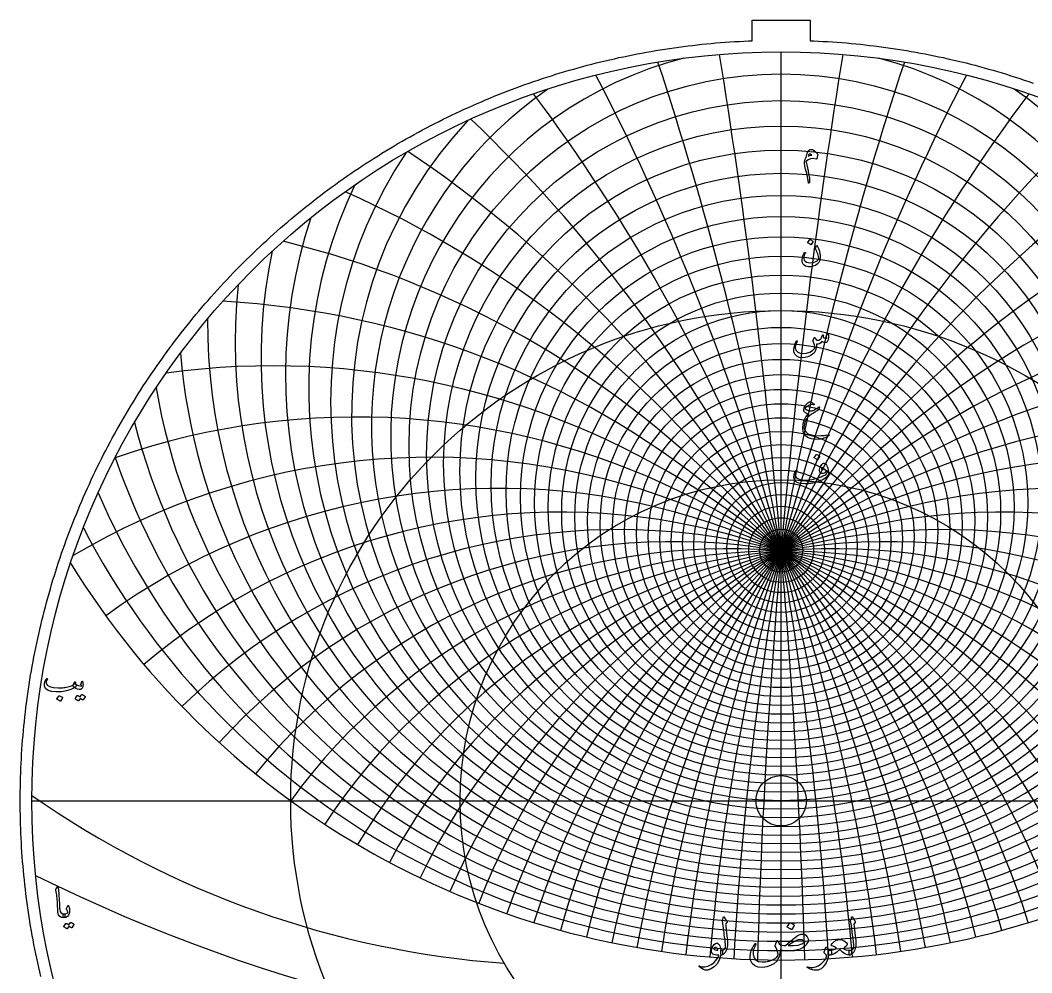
# Model space of a CAD drawing. Header units: millimetres. Extents: x -137 to 137, y -137 to 141.
# Drawn here: x -137.1 to 45.2, y -31 to 140.7 of the extents above; entities that cross this region are included whole.
import ezdxf

# ---------------------------------------------------------------- set-up
doc = ezdxf.new("R2010")
doc.units = ezdxf.units.MM
for name, color, linetype in [('CUT_INNER', 6, 'Continuous'), ('CUT_OUTER', 1, 'Continuous'), ('ENGRAVE', 7, 'Continuous'), ('ENGRAVE_FINE', 8, 'Continuous'), ('TEXT', 5, 'Continuous')]:
    doc.layers.add(name, color=color, linetype=linetype)

msp = doc.modelspace()

# ---------------------------------------------------------------- linework, layer by layer
at = {"layer": 'CUT_INNER'}
msp.add_circle((0, 0), 4.55, dxfattribs=at)
at = {"layer": 'CUT_OUTER'}
msp.add_lwpolyline([(-133.3901, -31.6781), (-133.5819, -30.859), (-133.7688, -30.0388), (-133.9506, -29.2174), (-134.1273, -28.395), (-134.299, -27.5714), (-134.4657, -26.7469), (-134.6272, -25.9213), (-134.7838, -25.0948), (-134.9352, -24.2673), (-135.0816, -23.4389), (-135.2228, -22.6096), (-135.359, -21.7795), (-135.4901, -20.9485), (-135.6161, -20.1167), (-135.737, -19.2842), (-135.8528, -18.451), (-135.9634, -17.6171), (-136.0689, -16.7825), (-136.1694, -15.9473), (-136.2646, -15.1115), (-136.3548, -14.2751), (-136.4398, -13.4381), (-136.5197, -12.6007), (-136.5945, -11.7628), (-136.6641, -10.9245), (-136.7285, -10.0857), (-136.7878, -9.2466), (-136.842, -8.4071), (-136.891, -7.5673), (-136.9349, -6.7272), (-136.9736, -5.8868), (-137.0071, -5.0463), (-137.0355, -4.2055), (-137.0587, -3.3646), (-137.0768, -2.5236), (-137.0897, -1.6824), (-137.0974, -0.8412), (-137.1, 0), (-137.0974, 0.8412), (-137.0897, 1.6824), (-137.0768, 2.5236), (-137.0587, 3.3646), (-137.0355, 4.2055), (-137.0071, 5.0463), (-136.9736, 5.8868), (-136.9349, 6.7272), (-136.891, 7.5673), (-136.842, 8.4071), (-136.7878, 9.2466), (-136.7285, 10.0857), (-136.6641, 10.9245), (-136.5945, 11.7628), (-136.5197, 12.6007), (-136.4398, 13.4381), (-136.3548, 14.2751), (-136.2646, 15.1115), (-136.1694, 15.9473), (-136.0689, 16.7825), (-135.9634, 17.6171), (-135.8528, 18.451), (-135.737, 19.2842), (-135.6161, 20.1167), (-135.4901, 20.9485), (-135.359, 21.7795), (-135.2228, 22.6096), (-135.0816, 23.4389), (-134.9352, 24.2673), (-134.7838, 25.0948), (-134.6272, 25.9213), (-134.4657, 26.7469), (-134.299, 27.5714), (-134.1273, 28.395), (-133.9506, 29.2174), (-133.7688, 30.0388), (-133.5819, 30.859), (-133.3901, 31.6781), (-133.1932, 32.4959), (-132.9913, 33.3126), (-132.7844, 34.128), (-132.5725, 34.9421), (-132.3556, 35.7549), (-132.1337, 36.5663), (-131.9068, 37.3764), (-131.675, 38.185), (-131.4382, 38.9923), (-131.1965, 39.798), (-130.9499, 40.6023), (-130.6983, 41.405), (-130.4417, 42.2062), (-130.1803, 43.0058), (-129.914, 43.8037), (-129.6428, 44.6), (-129.3667, 45.3947), (-129.0857, 46.1876), (-128.7999, 46.9788), (-128.5092, 47.7682), (-128.2137, 48.5558), (-127.9133, 49.3416), (-127.6082, 50.1255), (-127.2982, 50.9076), (-126.9834, 51.6877), (-126.6639, 52.4659), (-126.3396, 53.2421), (-126.0105, 54.0163), (-125.6767, 54.7885), (-125.3382, 55.5586), (-124.9949, 56.3266), (-124.6469, 57.0925), (-124.2943, 57.8562), (-123.9369, 58.6178), (-123.5749, 59.3772), (-123.2083, 60.1343), (-122.837, 60.8891), (-122.4611, 61.6417), (-122.0805, 62.392), (-121.6954, 63.1399), (-121.3057, 63.8854), (-120.9114, 64.6285), (-120.5126, 65.3692), (-120.1092, 66.1074), (-119.7013, 66.8431), (-119.2889, 67.5763), (-118.872, 68.307), (-118.4507, 69.0351), (-118.0249, 69.7606), (-117.5946, 70.4835), (-117.1599, 71.2037), (-116.7208, 71.9212), (-116.2773, 72.6361), (-115.8294, 73.3482), (-115.3772, 74.0575), (-114.9206, 74.7641), (-114.4597, 75.4678), (-113.9945, 76.1687), (-113.525, 76.8667), (-113.0512, 77.5618), (-112.5732, 78.254), (-112.0909, 78.9433), (-111.6044, 79.6296), (-111.1137, 80.3129), (-110.6188, 80.9932), (-110.1198, 81.6704), (-109.6166, 82.3445), (-109.1092, 83.0156), (-108.5978, 83.6835), (-108.0823, 84.3483), (-107.5627, 85.0098), (-107.0391, 85.6682), (-106.5114, 86.3234), (-105.9797, 86.9753), (-105.4441, 87.624), (-104.9044, 88.2693), (-104.3608, 88.9113), (-103.8133, 89.55), (-103.2619, 90.1853), (-102.7066, 90.8172), (-102.1474, 91.4457), (-101.5844, 92.0707), (-101.0176, 92.6923), (-100.4469, 93.3104), (-99.8725, 93.925), (-99.2943, 94.536), (-98.7123, 95.1435), (-98.1267, 95.7474), (-97.5374, 96.3477), (-96.9443, 96.9443), (-96.3477, 97.5374), (-95.7474, 98.1267), (-95.1435, 98.7123), (-94.536, 99.2943), (-93.925, 99.8725), (-93.3104, 100.4469), (-92.6923, 101.0176), (-92.0707, 101.5844), (-91.4457, 102.1474), (-90.8172, 102.7066), (-90.1853, 103.2619), (-89.55, 103.8133), (-88.9113, 104.3608), (-88.2693, 104.9044), (-87.624, 105.4441), (-86.9753, 105.9797), (-86.3234, 106.5114), (-85.6682, 107.0391), (-85.0098, 107.5627), (-84.3483, 108.0823), (-83.6835, 108.5978), (-83.0156, 109.1092), (-82.3445, 109.6166), (-81.6704, 110.1198), (-80.9932, 110.6188), (-80.3129, 111.1137), (-79.6296, 111.6044), (-78.9433, 112.0909), (-78.254, 112.5732), (-77.5618, 113.0512), (-76.8667, 113.525), (-76.1687, 113.9945), (-75.4678, 114.4597), (-74.7641, 114.9206), (-74.0575, 115.3772), (-73.3482, 115.8294), (-72.6361, 116.2773), (-71.9212, 116.7208), (-71.2037, 117.1599), (-70.4835, 117.5946), (-69.7606, 118.0249), (-69.0351, 118.4507), (-68.307, 118.872), (-67.5763, 119.2889), (-66.8431, 119.7013), (-66.1074, 120.1092), (-65.3692, 120.5126), (-64.6285, 120.9114), (-63.8854, 121.3057), (-63.1399, 121.6954), (-62.392, 122.0805), (-61.6417, 122.4611), (-60.8891, 122.837), (-60.1343, 123.2083), (-59.3772, 123.5749), (-58.6178, 123.9369), (-57.8562, 124.2943), (-57.0925, 124.6469), (-56.3266, 124.9949), (-55.5586, 125.3382), (-54.7885, 125.6767), (-54.0163, 126.0105), (-53.2421, 126.3396), (-52.4659, 126.6639), (-51.6877, 126.9834), (-50.9076, 127.2982), (-50.1255, 127.6082), (-49.3416, 127.9133), (-48.5558, 128.2137), (-47.7682, 128.5092), (-46.9788, 128.7999), (-46.1876, 129.0857), (-45.3947, 129.3667), (-44.6, 129.6428), (-43.8037, 129.914), (-43.0058, 130.1803), (-42.2062, 130.4417), (-41.405, 130.6983), (-40.6023, 130.9499), (-39.798, 131.1965), (-38.9923, 131.4382), (-38.185, 131.675), (-37.3764, 131.9068), (-36.5663, 132.1337), (-35.7549, 132.3556), (-34.9421, 132.5725), (-34.128, 132.7844), (-33.3126, 132.9913), (-32.4959, 133.1932), (-31.6781, 133.3901), (-30.859, 133.5819), (-30.0388, 133.7688), (-29.2174, 133.9506), (-28.395, 134.1273), (-27.5714, 134.299), (-26.7469, 134.4657), (-25.9213, 134.6272), (-25.0948, 134.7838), (-24.2673, 134.9352), (-23.4389, 135.0816), (-22.6096, 135.2228), (-21.7795, 135.359), (-20.9485, 135.4901), (-20.1167, 135.6161), (-19.2842, 135.737), (-18.451, 135.8528), (-17.6171, 135.9634), (-16.7825, 136.0689), (-15.9473, 136.1694), (-15.1115, 136.2646), (-14.2751, 136.3548), (-13.4381, 136.4398), (-12.6007, 136.5197), (-11.7628, 136.5945), (-10.9245, 136.6641), (-10.0857, 136.7285), (-9.2466, 136.7878), (-8.4071, 136.842), (-7.5673, 136.891), (-6.7272, 136.9349), (-5.8868, 136.9736), (-5.25, 136.999), (-5.25, 140.7), (5.25, 140.7), (5.25, 136.999), (5.8868, 136.9736), (6.7272, 136.9349), (7.5673, 136.891), (8.4071, 136.842), (9.2466, 136.7878), (10.0857, 136.7285), (10.9245, 136.6641), (11.7628, 136.5945), (12.6007, 136.5197), (13.4381, 136.4398), (14.2751, 136.3548), (15.1115, 136.2646), (15.9473, 136.1694), (16.7825, 136.0689), (17.6171, 135.9634), (18.451, 135.8528), (19.2842, 135.737), (20.1167, 135.6161), (20.9485, 135.4901), (21.7795, 135.359), (22.6096, 135.2228), (23.4389, 135.0816), (24.2673, 134.9352), (25.0948, 134.7838), (25.9213, 134.6272), (26.7469, 134.4657), (27.5714, 134.299), (28.395, 134.1273), (29.2174, 133.9506), (30.0388, 133.7688), (30.859, 133.5819), (31.6781, 133.3901), (32.4959, 133.1932), (33.3126, 132.9913), (34.128, 132.7844), (34.9421, 132.5725), (35.7549, 132.3556), (36.5663, 132.1337), (37.3764, 131.9068), (38.185, 131.675), (38.9923, 131.4382), (39.798, 131.1965), (40.6023, 130.9499), (41.405, 130.6983), (42.2062, 130.4417), (43.0058, 130.1803), (43.8037, 129.914), (44.6, 129.6428), (45.3947, 129.3667)], dxfattribs=at)
at = {"layer": 'ENGRAVE'}
for points in [[(0, -135), (0, 135)], [(-135, 0), (135, 0)]]:
    msp.add_lwpolyline(points, dxfattribs=at)
for centre, radius in [((0, 0), 135), ((0, 58.0969), 55.011), ((0, 52.8076), 41.9572), ((0, 0), 88.3696), ((0, 49.1759), 30.3924), ((0, 46.8043), 19.787), ((0, 0), 57.8458), ((0, 45.4615), 9.7579), ((0, 45.0265), 1.8)]:
    msp.add_circle(centre, radius, dxfattribs=at)
for centre, radius, start, end in [((0, 65.723), 70.3542, 104.436571, 75.563429), ((0, 76.8897), 89.3093, 161.592421, 18.407579), ((0, 93.892), 114.2937, 189.801694, 350.198306), ((0, -64.2043), 109.2308, 36, 144), ((0, -64.2043), 109.2308, 36, 144), ((0, 121.6303), 150.3433, 211.615649, 328.384351), ((-37.5752, 140.2327), 169.9597, 235.026154, 265.845624)]:
    msp.add_arc(centre, radius, start, end, dxfattribs=at)
at = {"layer": 'ENGRAVE_FINE'}
for centre, radius in [((0, 63.9637), 67.0496), ((0, 62.3312), 63.8737), ((0, 60.8151), 60.8151), ((0, 59.4064), 57.8639), ((0, 56.8793), 52.248), ((0, 55.7471), 49.5677), ((0, 54.6944), 46.9631), ((0, 53.7162), 44.4282), ((0, 51.9645), 39.5449), ((0, 51.183), 37.1866), ((0, 50.4597), 34.8778), ((0, 49.7916), 32.6143), ((0, 48.6101), 28.2084), ((0, 48.0919), 26.0589), ((0, 47.6194), 23.9409), ((0, 47.1907), 21.8512), ((0, 46.4586), 17.7456), ((0, 46.1526), 15.7245), ((0, 45.885), 13.7211), ((0, 45.6549), 11.733), ((0, 45.3042), 7.7936), ((0, 45.1824), 5.8378), ((0, 45.0957), 3.8883), ((0, 45.0438), 1.9431)]:
    msp.add_circle(centre, radius, dxfattribs=at)
for centre, radius, start, end in [((-619.4786, -64.2043), 629.0351, 3.2565932, 18.2858784), ((-619.4786, -64.2043), 629.0351, 3.2565932, 18.2858784), ((-1248.5137, -64.2043), 1253.2828, 1.6255212, 9.1245935), ((-1248.5137, -64.2043), 1253.2828, 1.6255212, 9.1245935), ((619.4786, -64.2043), 629.0351, 161.7141216, 176.7434068), ((619.4786, -64.2043), 629.0351, 161.7141216, 176.7434068), ((1248.5137, -64.2043), 1253.2828, 170.8754065, 178.3744788), ((1248.5137, -64.2043), 1253.2828, 170.8754065, 178.3744788), ((-407.6549, -64.2043), 422.0354, 4.898838, 27.521256), ((-407.6549, -64.2043), 422.0354, 4.898838, 27.521256), ((407.6549, -64.2043), 422.0354, 152.478744, 175.101162), ((407.6549, -64.2043), 422.0354, 152.478744, 175.101162), ((0, 67.6207), 73.8001, 124.697096, 55.302904), ((-300.1091, -64.2043), 319.3695, 6.558023, 36.869498), ((-300.1091, -64.2043), 319.3695, 6.558023, 36.869498), ((300.1091, -64.2043), 319.3695, 143.130502, 173.441977), ((300.1091, -64.2043), 319.3695, 143.130502, 173.441977), ((0, 69.6702), 77.4015, 136.820891, 43.179109), ((-234.2462, -64.2043), 258.4621, 8.240137, 46.371295), ((-234.2462, -64.2043), 258.4621, 8.240137, 46.371295), ((234.2462, -64.2043), 258.4621, 133.628705, 171.759863), ((234.2462, -64.2043), 258.4621, 133.628705, 171.759863), ((0, 71.8863), 81.1743, 146.343028, 33.656972), ((-189.1933, -64.2043), 218.4616, 9.951474, 56.069558), ((-189.1933, -64.2043), 218.4616, 9.951474, 56.069558), ((189.1933, -64.2043), 218.4616, 123.930442, 170.048526), ((189.1933, -64.2043), 218.4616, 123.930442, 170.048526), ((0, 74.2863), 85.1367, 154.435854, 25.564146), ((-155.9977, -64.2043), 190.4381, 11.698724, 66.009263), ((-155.9977, -64.2043), 190.4381, 11.698724, 66.009263), ((155.9977, -64.2043), 190.4381, 113.990737, 168.301276), ((155.9977, -64.2043), 190.4381, 113.990737, 168.301276), ((-130.1762, -64.2043), 169.933, 13.489072, 76.236453), ((-130.1762, -64.2043), 169.933, 13.489072, 76.236453), ((130.1762, -64.2043), 169.933, 103.763547, 166.510928), ((130.1762, -64.2043), 169.933, 103.763547, 166.510928), ((0, 79.7193), 93.7157, 168.076059, 11.923941), ((0, 82.8013), 98.3832, 174.047152, 5.952848), ((-109.2308, -64.2043), 154.4757, 15.330318, 86.79575), ((-109.2308, -64.2043), 154.4757, 15.330318, 86.79575), ((109.2308, -64.2043), 154.4757, 93.20425, 164.669682), ((109.2308, -64.2043), 154.4757, 93.20425, 164.669682), ((0, 86.1659), 103.3432, 179.611973, 0.388027), ((0, 89.8489), 108.6324, 184.845211, 355.154789), ((-91.6555, -64.2043), 142.5907, 17.231004, 97.725349), ((-91.6555, -64.2043), 142.5907, 17.231004, 97.725349), ((91.6555, -64.2043), 142.5907, 82.274651, 162.768996), ((91.6555, -64.2043), 142.5907, 82.274651, 162.768996), ((-76.4842, -64.2043), 133.3462, 19.200574, 109.04798), ((-76.4842, -64.2043), 133.3462, 19.200574, 109.04798), ((0, 98.3447), 120.3777, 194.523029, 345.476971), ((76.4842, -64.2043), 133.3462, 70.95202, 160.799426), ((76.4842, -64.2043), 133.3462, 70.95202, 160.799426), ((-63.0644, -64.2043), 126.1289, 21.249547, 120.755909), ((-63.0644, -64.2043), 126.1289, 21.249547, 120.755909), ((0, 103.266), 126.9446, 199.041634, 340.958366), ((63.0644, -64.2043), 126.1289, 59.244091, 158.750453), ((63.0644, -64.2043), 126.1289, 59.244091, 158.750453), ((0, 108.7269), 134.0665, 203.383307, 336.616693), ((-50.9352, -64.2043), 120.5228, 23.389741, 125.954858), ((-50.9352, -64.2043), 120.5228, 23.389741, 125.954858), ((50.9352, -64.2043), 120.5228, 54.045142, 156.610259), ((50.9352, -64.2043), 120.5228, 54.045142, 156.610259), ((-39.7568, -64.2043), 116.241, 25.634518, 130.214249), ((-39.7568, -64.2043), 116.241, 25.634518, 130.214249), ((39.7568, -64.2043), 116.241, 49.785751, 154.365482), ((39.7568, -64.2043), 116.241, 49.785751, 154.365482), ((0, 114.8133), 141.8306, 207.568929, 332.431071), ((-29.2683, -64.2043), 113.084, 27.999099, 134.100166), ((-29.2683, -64.2043), 113.084, 27.999099, 134.100166), ((29.2683, -64.2043), 113.084, 45.899834, 152.000901), ((29.2683, -64.2043), 113.084, 45.899834, 152.000901), ((-19.2603, -64.2043), 110.9159, 30.500929, 137.66478), ((-19.2603, -64.2043), 110.9159, 30.500929, 137.66478), ((19.2603, -64.2043), 110.9159, 42.33522, 149.499071), ((19.2603, -64.2043), 110.9159, 42.33522, 149.499071), ((-9.5565, -64.2043), 109.648, 33.160121, 140.952247), ((-9.5565, -64.2043), 109.648, 33.160121, 140.952247), ((9.5565, -64.2043), 109.648, 39.047753, 146.839879), ((9.5565, -64.2043), 109.648, 39.047753, 146.839879), ((0, 256.4585), 301.485, 243.541053, 296.458947)]:
    msp.add_arc(centre, radius, start, end, dxfattribs=at)
at = {"layer": 'TEXT'}
for points in [[(4.5145, 115.9724), (4.5342, 116.0883), (4.5572, 116.2038), (4.5832, 116.3188), (4.6125, 116.4333), (4.6458, 116.5465), (4.6842, 116.6574), (4.7275, 116.766), (4.7758, 116.8724), (4.8829, 117.0652), (4.9935, 117.2154), (5.1079, 117.3229), (5.2258, 117.3877), (5.4054, 117.419), (5.6032, 117.3823), (5.8192, 117.2775), (6.0532, 117.1047), (6.1176, 117.0493), (6.1802, 116.9922), (6.241, 116.9332), (6.3, 116.8724), (6.3576, 116.8098), (6.4143, 116.7454), (6.4701, 116.6792), (6.525, 116.6111), (6.5531, 116.5717), (6.5722, 116.5331), (6.5822, 116.4954), (6.5831, 116.4587), (6.5586, 116.3106), (6.5359, 116.1784), (6.515, 116.062), (6.496, 115.9615), (6.4792, 115.8783), (6.4651, 115.8136), (6.4538, 115.7676), (6.4452, 115.7401), (6.4238, 115.7066), (6.3962, 115.6857), (6.3621, 115.6775), (6.3218, 115.6821), (5.7597, 115.761), (5.2712, 115.7147), (4.8561, 115.5433), (4.5145, 115.2466), (4.4905, 115.2103), (4.4764, 115.174), (4.4723, 115.1377), (4.4782, 115.1014), (4.6061, 114.6124), (4.7286, 114.1035), (4.8457, 113.5745), (4.9573, 113.0256), (5.0834, 112.2871), (5.1351, 111.7555), (5.1124, 111.4307), (5.0153, 111.3127), (4.9759, 111.3218), (4.9446, 111.3563), (4.9214, 111.4162), (4.9065, 111.5014), (4.8888, 111.6793), (4.8647, 111.8643), (4.8343, 112.0567), (4.7976, 112.2563), (4.7554, 112.4627), (4.7087, 112.6754), (4.6574, 112.8945), (4.6016, 113.12), (4.4152, 113.8762), (4.2913, 114.4754), (4.2301, 114.9177), (4.2315, 115.2031), (4.2521, 115.3357), (4.2777, 115.458), (4.3083, 115.5698), (4.344, 115.6712), (4.3832, 115.7622), (4.4247, 115.8427), (4.4685, 115.9128), (4.5145, 115.9724)], [(4.8919, 116.241), (4.9591, 116.2689), (5.0298, 116.2945), (5.1042, 116.3178), (5.1823, 116.3389), (5.2635, 116.3578), (5.3474, 116.3743), (5.434, 116.3886), (5.5234, 116.4006), (5.3977, 116.4963), (5.2893, 116.5585), (5.1981, 116.5871), (5.1242, 116.5821), (5.0362, 116.539), (4.9681, 116.4678), (4.9201, 116.3684), (4.8919, 116.241)], [(5.1605, 101.1422), (5.1696, 101.1513), (5.1823, 101.1567), (5.1986, 101.1585), (5.2185, 101.1567), (5.3596, 101.0995), (5.4925, 101.0297), (5.6173, 100.9471), (5.7339, 100.8519), (5.7452, 100.8373), (5.7502, 100.8228), (5.7488, 100.8083), (5.7411, 100.7938), (5.4, 100.2422), (5.3873, 100.229), (5.371, 100.2259), (5.351, 100.2327), (5.3274, 100.2494), (5.307, 100.264), (5.2748, 100.2857), (5.2308, 100.3148), (5.175, 100.3511), (5.1065, 100.3946), (5.0244, 100.4454), (4.9287, 100.5035), (4.8194, 100.5688), (4.8048, 100.5797), (4.7976, 100.5906), (4.7976, 100.6015), (4.8048, 100.6123)], [(6.5032, 100.0535), (6.564, 99.931), (6.623, 99.8031), (6.6801, 99.6697), (6.7355, 99.5309), (6.7881, 99.3857), (6.8371, 99.2333), (6.8825, 99.0736), (6.9242, 98.9067), (6.96, 98.7404), (6.9877, 98.5755), (7.0072, 98.412), (7.0185, 98.2498), (7.0217, 98.0886), (7.0167, 97.9278), (7.0036, 97.7674), (6.9823, 97.6075), (6.9469, 97.4397), (6.8988, 97.2845), (6.838, 97.1421), (6.7645, 97.0123), (6.5146, 96.717), (6.1857, 96.4916), (5.7779, 96.336), (5.2911, 96.2502), (4.9391, 96.2416), (4.6306, 96.2884), (4.3657, 96.3904), (4.1444, 96.5478), (3.9779, 96.7501), (3.8631, 96.9869), (3.8001, 97.2582), (3.7887, 97.564), (3.83, 97.8878), (3.9175, 98.199), (4.0514, 98.4975), (4.2315, 98.7833), (4.26, 98.816), (4.2877, 98.8341), (4.3145, 98.8377), (4.3403, 98.8269), (4.3644, 98.8042), (4.3712, 98.7724), (4.3607, 98.7316), (4.3331, 98.6817), (4.1534, 98.322), (4.0645, 97.9976), (4.0663, 97.7087), (4.1589, 97.4551), (4.3281, 97.2519), (4.5671, 97.1067), (4.8761, 97.0196), (5.2548, 96.9906), (5.7126, 97.0355), (6.1204, 97.1557), (6.4783, 97.3512), (6.7863, 97.622), (6.7926, 97.6315), (6.7972, 97.6456), (6.7999, 97.6642), (6.8008, 97.6873), (6.7904, 97.8692), (6.7518, 98.0811), (6.6851, 98.3229), (6.5903, 98.5946), (6.5368, 98.7314), (6.4851, 98.8586), (6.4352, 98.9763), (6.3871, 99.0845), (6.3404, 99.1827), (6.2946, 99.2705), (6.2496, 99.3479), (6.2056, 99.4148), (6.1848, 99.4497), (6.173, 99.4819), (6.1703, 99.5114), (6.1766, 99.5381), (6.3944, 100.0752), (6.4148, 100.1065), (6.4397, 100.1134), (6.4692, 100.0957), (6.5032, 100.0535)], [(8.2815, 84.153), (8.2942, 84.1847), (8.3105, 84.2074), (8.3304, 84.221), (8.354, 84.2256), (8.3844, 84.2219), (8.4103, 84.2111), (8.4316, 84.1929), (8.4484, 84.1675), (8.4897, 84.0768), (8.5192, 83.9643), (8.5368, 83.83), (8.5427, 83.674), (8.5269, 83.419), (8.4792, 83.1768), (8.3998, 82.9472), (8.2887, 82.7304), (8.2506, 82.6782), (8.2089, 82.6379), (8.1635, 82.6093), (8.1145, 82.5925), (7.9371, 82.5812), (7.7462, 82.6125), (7.5416, 82.6864), (7.3234, 82.803), (7.1397, 82.5512), (6.9224, 82.3838), (6.6715, 82.3008), (6.3871, 82.3022), (6.3778, 82.1491), (6.3644, 82.0019), (6.347, 81.8606), (6.3254, 81.7252), (6.2998, 81.5948), (6.2701, 81.4684), (6.2363, 81.3462), (6.1984, 81.228), (6.1104, 81.0148), (5.9915, 80.8179), (5.8418, 80.6374), (5.6613, 80.4732), (5.239, 80.1919), (4.7921, 79.9941), (4.3208, 79.8798), (3.825, 79.849), (3.2666, 79.9247), (2.8252, 80.123), (2.5009, 80.4437), (2.2935, 80.8869), (2.2654, 81.0465), (2.2609, 81.2353), (2.2799, 81.453), (2.3226, 81.6998), (2.3911, 81.9701), (2.4877, 82.2514), (2.6124, 82.5435), (2.7653, 82.8465), (2.7776, 82.8656), (2.7925, 82.8792), (2.8102, 82.8874), (2.8306, 82.8901), (2.8511, 82.8883), (2.8688, 82.8828), (2.8837, 82.8738), (2.896, 82.8611), (2.9041, 82.8425), (2.9069, 82.823), (2.9041, 82.8025), (2.896, 82.7812), (2.7018, 82.3779), (2.5766, 82.0463), (2.5204, 81.7864), (2.5331, 81.5982), (2.7163, 81.1831), (3.0048, 80.8814), (3.3986, 80.6932), (3.8976, 80.6183), (4.5953, 80.6628), (5.1859, 80.8397), (5.6695, 81.1491), (6.046, 81.5909), (6.0446, 81.8821), (5.997, 82.1897), (5.9031, 82.5136), (5.7629, 82.8538), (5.7452, 82.8883), (5.7357, 82.9191), (5.7343, 82.9463), (5.7411, 82.9699), (5.7801, 83.0509), (5.8173, 83.1269), (5.8527, 83.1979), (5.8863, 83.2639), (5.918, 83.324), (5.948, 83.3773), (5.9761, 83.4238), (6.0024, 83.4635), (6.0174, 83.4803), (6.0333, 83.4871), (6.0501, 83.4839), (6.0677, 83.4707), (6.0768, 83.4608), (6.0895, 83.4453), (6.1058, 83.4245), (6.1258, 83.3982), (6.1485, 83.3664), (6.173, 83.3292), (6.1993, 83.2866), (6.2274, 83.2385), (6.2846, 83.1459), (6.3327, 83.0788), (6.3717, 83.0371), (6.4016, 83.0207), (6.5903, 83.0049), (6.779, 83.0371), (6.9677, 83.1174), (7.1565, 83.2457), (7.2249, 83.331), (7.2925, 83.4707), (7.3592, 83.6649), (7.425, 83.9135), (7.4314, 83.9371), (7.4431, 83.957), (7.4604, 83.9734), (7.4831, 83.9861), (7.5044, 83.9942), (7.5248, 83.9969), (7.5443, 83.9942), (7.5629, 83.9861), (7.5906, 83.9407), (7.601, 83.8554), (7.5942, 83.7302), (7.5702, 83.5651), (7.7167, 83.4753), (7.8732, 83.4163), (8.0397, 83.3882), (8.2161, 83.3909), (8.2139, 83.444), (8.2071, 83.4871), (8.1957, 83.5202), (8.1798, 83.5433), (8.1617, 83.5651), (8.1508, 83.5869), (8.1472, 83.6086), (8.1508, 83.6304)], [(5.0153, 71.8727), (5.1292, 71.9035), (5.253, 71.9017), (5.3868, 71.8673), (5.5306, 71.8001), (5.6039, 71.7563), (5.6713, 71.7121), (5.7327, 71.6674), (5.7883, 71.6223), (5.838, 71.5772), (5.8818, 71.5325), (5.9196, 71.4882), (5.9516, 71.4445), (5.9729, 71.4018), (5.9643, 71.3755), (5.9258, 71.3655), (5.8573, 71.3719), (5.4231, 71.4009), (5.0208, 71.3066), (4.6502, 71.0888), (4.3113, 70.7477), (4.3018, 70.7255), (4.3022, 70.7023), (4.3127, 70.6783), (4.3331, 70.6533), (4.598, 70.4547), (4.8847, 70.3231), (5.1931, 70.2587), (5.5234, 70.2614), (5.5828, 70.2732), (5.6595, 70.3013), (5.7534, 70.3458), (5.8645, 70.4066), (6.0668, 70.53), (6.2456, 70.6388), (6.4007, 70.7332), (6.5323, 70.813), (6.6402, 70.8783), (6.7246, 70.9292), (6.7854, 70.9654), (6.8226, 70.9872), (6.8757, 71.004), (6.9042, 70.989), (6.9083, 70.9423), (6.8879, 70.8638), (6.8094, 70.6579), (6.7409, 70.5046), (6.6824, 70.4038), (6.6339, 70.3558), (6.4844, 70.2848), (6.3263, 70.2024), (6.1596, 70.1088), (5.9843, 70.0037), (5.8003, 69.8874), (5.6078, 69.7597), (5.4066, 69.6207), (5.1968, 69.4703), (4.7758, 69.0969), (4.4565, 68.6592), (4.2387, 68.157), (4.1226, 67.5904), (4.1171, 67.282), (4.1661, 66.9953), (4.2696, 66.7304), (4.4274, 66.4872), (4.8216, 66.1615), (5.4018, 65.9392), (6.168, 65.8204), (7.1202, 65.805), (7.2674, 65.814), (7.4259, 65.8267), (7.5958, 65.8431), (7.777, 65.863), (7.9691, 65.8871), (8.1717, 65.9156), (8.3847, 65.9488), (8.6081, 65.9864), (8.6466, 65.9905), (8.6752, 65.9882), (8.6938, 65.9796), (8.7024, 65.9646), (8.6666, 65.8911), (8.5228, 65.7796), (8.271, 65.6299), (7.9113, 65.4421), (7.6926, 65.3391), (7.5012, 65.2624), (7.337, 65.2121), (7.2, 65.188), (6.6901, 65.1499), (6.2274, 65.1445), (5.8119, 65.1717), (5.4435, 65.2316), (4.7486, 65.4906), (4.2605, 65.9048), (3.9792, 66.4741), (3.9048, 67.1985), (3.9874, 67.9592), (4.177, 68.6302), (4.4737, 69.2113), (4.8774, 69.7025), (4.6152, 69.8196), (4.402, 69.9384), (4.2378, 70.0591), (4.1226, 70.1816), (4.0913, 70.231), (4.07, 70.285), (4.0586, 70.3435), (4.0573, 70.4066), (4.0822, 70.5762), (4.1208, 70.7368), (4.1729, 70.8883), (4.2387, 71.0308), (4.4124, 71.3175), (4.5998, 71.5533), (4.8008, 71.7384), (5.0153, 71.8727)], [(6.3254, 62.3807), (6.3345, 62.3898), (6.3472, 62.3952), (6.3635, 62.3971), (6.3835, 62.3952), (6.5245, 62.3381), (6.6575, 62.2682), (6.7822, 62.1857), (6.8988, 62.0904), (6.9101, 62.0759), (6.9151, 62.0614), (6.9138, 62.0469), (6.906, 62.0323), (6.5649, 61.4807), (6.5522, 61.4676), (6.5359, 61.4644), (6.5159, 61.4712), (6.4923, 61.488), (6.4719, 61.5025), (6.4397, 61.5243), (6.3957, 61.5533), (6.3399, 61.5896), (6.2714, 61.6331), (6.1893, 61.684), (6.0936, 61.742), (5.9843, 61.8073), (5.9698, 61.8182), (5.9625, 61.8291), (5.9625, 61.84), (5.9698, 61.8509)], [(7.6101, 60.8275), (7.7548, 60.8379), (7.8986, 60.7821), (8.0415, 60.6601), (8.1835, 60.4719), (8.31, 60.2269), (8.4067, 59.9348), (8.4733, 59.5954), (8.5101, 59.209), (8.5142, 59.0688), (8.5046, 58.9386), (8.4815, 58.8184), (8.4448, 58.7081), (8.315, 58.4881), (8.1218, 58.2781), (7.865, 58.0781), (7.5448, 57.888), (7.364, 57.7998), (7.1773, 57.7165), (6.9848, 57.6383), (6.7863, 57.565), (6.5815, 57.4967), (6.3699, 57.4334), (6.1514, 57.3752), (5.9262, 57.3219), (5.7001, 57.274), (5.4789, 57.232), (5.2628, 57.196), (5.0516, 57.1658), (4.845, 57.142), (4.6424, 57.125), (4.444, 57.1148), (4.2496, 57.1114), (3.439, 57.1771), (2.8433, 57.389), (2.4628, 57.7469), (2.2972, 58.2509), (2.2922, 58.3679), (2.299, 58.5013), (2.3176, 58.651), (2.348, 58.817), (2.3974, 58.9994), (2.4659, 59.1763), (2.5535, 59.3478), (2.6601, 59.5138), (2.676, 59.5328), (2.6946, 59.5465), (2.7159, 59.5546), (2.7399, 59.5573), (2.7631, 59.5542), (2.7817, 59.5446), (2.7957, 59.5288), (2.8052, 59.5065), (2.8098, 59.482), (2.8089, 59.4594), (2.8025, 59.4385), (2.7907, 59.4194), (2.5948, 59.0339), (2.5294, 58.7045), (2.5948, 58.4314), (2.7907, 58.2146), (3.223, 57.9887), (3.7651, 57.8553), (4.417, 57.8145), (5.1786, 57.8662), (5.5127, 57.9143), (5.8473, 57.9787), (6.1823, 58.0595), (6.5177, 58.1565), (6.8532, 58.2699), (7.1882, 58.3997), (7.5228, 58.5457), (7.8569, 58.7081), (8.0347, 58.8102), (8.169, 58.9204), (8.2597, 59.0388), (8.3069, 59.1654), (8.2815, 59.2525), (8.2415, 59.3323), (8.1871, 59.4049), (8.1181, 59.4702), (8.11, 59.4734), (8.1, 59.4684), (8.0882, 59.4553), (8.0746, 59.434), (7.9703, 59.2661), (7.8532, 59.14), (7.7235, 59.0556), (7.581, 59.013), (7.3207, 59.0094), (7.1202, 59.0856), (6.9795, 59.2416), (6.8988, 59.4775), (6.9002, 59.6857), (6.9696, 59.9402), (7.107, 60.241), (7.3125, 60.588), (7.3774, 60.6737), (7.4486, 60.7422), (7.5262, 60.7935), (7.6101, 60.8275)], [(7.6899, 59.8041), (7.7167, 59.8368), (7.7244, 59.8694), (7.7131, 59.9021), (7.6827, 59.9348), (7.5593, 60.0137), (7.4504, 60.0327), (7.356, 59.9919), (7.2762, 59.8912), (7.2658, 59.8604), (7.2635, 59.8331), (7.2694, 59.8096), (7.2835, 59.7896), (7.3851, 59.7252), (7.4867, 59.7061), (7.5883, 59.7324), (7.6899, 59.8041)], [(-127.1781, 21.0669), (-127.1706, 21.063), (-127.1636, 21.0591), (-127.157, 21.0553), (-127.151, 21.0514), (-127.1449, 21.047), (-127.1384, 21.0417), (-127.1314, 21.0354), (-127.1239, 21.0282), (-127.0615, 20.9546), (-127.0368, 20.8501), (-127.0499, 20.7146), (-127.1007, 20.5482), (-127.1476, 20.447), (-127.1955, 20.3837), (-127.2444, 20.358), (-127.2942, 20.3701), (-127.3194, 20.3822), (-127.3407, 20.3875), (-127.3581, 20.3861), (-127.3716, 20.3778), (-128.0065, 20.0304), (-128.7652, 19.7856), (-129.6478, 19.6433), (-130.6542, 19.6037), (-131.4681, 19.6733), (-132.0826, 19.8591), (-132.4978, 20.1611), (-132.7136, 20.5791), (-132.747, 20.7766), (-132.7542, 20.974), (-132.7354, 21.1714), (-132.6904, 21.3688), (-132.6289, 21.5435), (-132.5529, 21.7037), (-132.4624, 21.8493), (-132.3574, 21.9804), (-132.3376, 21.9969), (-132.3168, 22.0075), (-132.295, 22.0124), (-132.2723, 22.0114), (-132.251, 22.0022), (-132.2336, 21.9901), (-132.22, 21.9751), (-132.2104, 21.9572), (-132.206, 21.9398), (-132.2084, 21.9185), (-132.2176, 21.8933), (-132.2336, 21.8643), (-132.3458, 21.6998), (-132.4194, 21.5391), (-132.4542, 21.3824), (-132.4504, 21.2295), (-132.2665, 20.8462), (-131.8387, 20.5714), (-131.1671, 20.4049), (-130.2516, 20.3469), (-130.0003, 20.3508), (-129.7494, 20.3624), (-129.499, 20.3817), (-129.2491, 20.4088), (-129.0011, 20.4437), (-128.7565, 20.4862), (-128.5153, 20.5366), (-128.2774, 20.5946), (-128.0466, 20.6604), (-127.8574, 20.7262), (-127.7099, 20.792), (-127.6039, 20.8578), (-127.563, 20.8927), (-127.5255, 20.9353), (-127.4914, 20.9856), (-127.4607, 21.0437), (-127.4319, 21.1085), (-127.4036, 21.1791), (-127.3758, 21.2556), (-127.3484, 21.3378), (-127.3378, 21.363), (-127.3213, 21.3843), (-127.2991, 21.4017), (-127.271, 21.4153), (-127.241, 21.4225), (-127.2129, 21.4211), (-127.1868, 21.4109), (-127.1626, 21.392), (-127.1433, 21.3659), (-127.1316, 21.334), (-127.1278, 21.2962), (-127.1316, 21.2527)], [(-127.4104, 20.4475), (-127.4945, 20.5274), (-127.5381, 20.6275), (-127.541, 20.748), (-127.5033, 20.8888), (-127.4215, 21.0151), (-127.3465, 21.092), (-127.2783, 21.1196), (-127.2168, 21.0978), (-126.9265, 20.9058), (-126.6362, 20.7708), (-126.3458, 20.6928), (-126.0555, 20.672), (-126.0454, 20.674), (-126.0381, 20.6798), (-126.0337, 20.6895), (-126.0323, 20.703), (-126.0395, 20.7287), (-126.0613, 20.7669), (-126.0976, 20.8177), (-126.1484, 20.8811), (-126.1581, 20.9004), (-126.1639, 20.9198), (-126.1658, 20.9391), (-126.1639, 20.9585), (-125.9781, 21.4927), (-125.9694, 21.513), (-125.9587, 21.5275), (-125.9462, 21.5362), (-125.9316, 21.5391), (-125.9171, 21.5367), (-125.9045, 21.5295), (-125.8939, 21.5174), (-125.8852, 21.5004), (-125.8271, 21.3267), (-125.7923, 21.154), (-125.7807, 20.9822), (-125.7923, 20.8114), (-125.83, 20.599), (-125.8813, 20.4262), (-125.9462, 20.2932), (-126.0245, 20.1998), (-126.0841, 20.1485), (-126.1387, 20.1108), (-126.1886, 20.0866), (-126.2336, 20.0759), (-126.4929, 20.0701), (-126.7755, 20.1301), (-127.0813, 20.2559), (-127.4104, 20.4475)], [(-130.1123, 18.9146), (-130.1026, 18.9243), (-130.0891, 18.9301), (-130.0716, 18.932), (-130.0504, 18.9301), (-129.8999, 18.8691), (-129.7581, 18.7946), (-129.625, 18.7066), (-129.5007, 18.6049), (-129.4886, 18.5895), (-129.4833, 18.574), (-129.4847, 18.5585), (-129.4929, 18.543), (-129.8568, 17.9546), (-129.8704, 17.9406), (-129.8878, 17.9372), (-129.9091, 17.9445), (-129.9342, 17.9624), (-129.956, 17.9778), (-129.9904, 18.0011), (-130.0373, 18.032), (-130.0968, 18.0708), (-130.1699, 18.1172), (-130.2574, 18.1714), (-130.3595, 18.2333), (-130.4762, 18.303), (-130.4916, 18.3146), (-130.4994, 18.3262), (-130.4994, 18.3378), (-130.4916, 18.3495)], [(-126.0323, 19.1314), (-126.0226, 19.1411), (-126.0091, 19.1469), (-125.9916, 19.1488), (-125.9704, 19.1469), (-125.8941, 19.1183), (-125.8204, 19.0869), (-125.749, 19.0525), (-125.68, 19.0153), (-125.613, 18.9746), (-125.5474, 18.9301), (-125.4833, 18.8817), (-125.4207, 18.8295), (-125.4086, 18.8135), (-125.4033, 18.7966), (-125.4047, 18.7787), (-125.4129, 18.7598), (-125.7845, 18.1714), (-125.7947, 18.1637), (-125.8097, 18.1637), (-125.8295, 18.1714), (-125.8542, 18.1869), (-125.8712, 18.2012), (-125.8987, 18.2208), (-125.937, 18.2457), (-125.9858, 18.2759), (-126.0458, 18.312), (-126.1174, 18.3543), (-126.2007, 18.4029), (-126.2955, 18.4578), (-126.5897, 18.0011), (-126.6033, 17.987), (-126.6207, 17.9837), (-126.642, 17.9909), (-126.6671, 18.0088), (-126.6889, 18.0243), (-126.7233, 18.0475), (-126.7702, 18.0785), (-126.8297, 18.1172), (-126.9028, 18.1637), (-126.9904, 18.2178), (-127.0924, 18.2798), (-127.2091, 18.3495), (-127.2212, 18.3611), (-127.2265, 18.3727), (-127.225, 18.3843), (-127.2168, 18.3959), (-126.8374, 18.9611), (-126.8278, 18.9708), (-126.8142, 18.9766), (-126.7968, 18.9785), (-126.7755, 18.9766), (-126.7107, 18.9555), (-126.6478, 18.9311), (-126.5868, 18.9033), (-126.5278, 18.872), (-126.4707, 18.8379), (-126.4155, 18.8014), (-126.3623, 18.7624), (-126.311, 18.7211)], [(-130.3909, -15.5026), (-130.3759, -15.4794), (-130.3618, -15.4639), (-130.3488, -15.4561), (-130.3367, -15.4561), (-130.3183, -15.4663), (-130.3018, -15.4968), (-130.2873, -15.5476), (-130.2747, -15.6187), (-130.2109, -16.1969), (-130.1586, -16.7316), (-130.118, -17.2227), (-130.0889, -17.6703), (-130.0703, -18.0531), (-130.0531, -18.3961), (-130.0374, -18.6995), (-130.0231, -18.9632), (-130.0108, -19.1873), (-130.0009, -19.3716), (-129.9934, -19.5163), (-129.9883, -19.6213), (-129.9196, -19.9358), (-129.7677, -20.1671), (-129.5325, -20.3152), (-129.2141, -20.38), (-129.1256, -20.4032), (-129.0689, -20.4574), (-129.0443, -20.5426), (-129.0515, -20.6587), (-129.0878, -20.8416), (-129.127, -20.9723), (-129.1691, -21.0506), (-129.2141, -21.0768), (-129.6622, -21.0177), (-129.9922, -20.8406), (-130.2041, -20.5455), (-130.298, -20.1323), (-130.3127, -19.9346), (-130.326, -19.7365), (-130.3379, -19.5378), (-130.3483, -19.3387), (-130.3577, -19.1391), (-130.3667, -18.939), (-130.3752, -18.7385), (-130.3831, -18.5374), (-130.3977, -18.154), (-130.418, -17.8087), (-130.4441, -17.5017), (-130.476, -17.2329), (-130.5138, -16.9748), (-130.5573, -16.6997), (-130.6067, -16.4077), (-130.6618, -16.0987), (-130.6691, -16.0431), (-130.6677, -15.9923), (-130.6575, -15.9463), (-130.6386, -15.9052)], [(-128.7496, -19.4432), (-128.5328, -18.9632), (-128.5009, -18.9105), (-128.467, -18.8916), (-128.4312, -18.9066), (-128.3935, -18.9555), (-128.3238, -19.1019), (-128.2696, -19.2545), (-128.2309, -19.4135), (-128.2077, -19.5787), (-128.2004, -19.7512), (-128.2096, -19.9319), (-128.2352, -20.1209), (-128.2773, -20.3181), (-128.4056, -20.65), (-128.6044, -20.8871), (-128.8739, -21.0294), (-129.2141, -21.0768), (-129.2533, -21.0521), (-129.2935, -20.9781), (-129.3346, -20.8547), (-129.3767, -20.6819), (-129.3888, -20.5895), (-129.3864, -20.5136), (-129.3694, -20.454), (-129.338, -20.411), (-129.3128, -20.3945), (-129.2838, -20.3839), (-129.2509, -20.379), (-129.2141, -20.38), (-128.9997, -20.3732), (-128.8135, -20.3297), (-128.6552, -20.2494), (-128.5251, -20.1323), (-128.5193, -20.1231), (-128.5173, -20.111), (-128.5193, -20.096), (-128.5251, -20.0781), (-128.5556, -19.9687), (-128.6006, -19.8574), (-128.6601, -19.7442), (-128.7341, -19.629), (-128.7583, -19.5855), (-128.7689, -19.54), (-128.766, -19.4926), (-128.7496, -19.4432)], [(-10.5774, -21.4435), (-10.5121, -21.2856), (-10.4613, -21.1604), (-10.425, -21.0679), (-10.4032, -21.008), (-10.3863, -20.9699), (-10.3645, -20.9427), (-10.3379, -20.9264), (-10.3065, -20.9209), (-10.2708, -20.927), (-10.2411, -20.9451), (-10.2175, -20.9754), (-10.2, -21.0177), (-10.1196, -21.2252), (-10.0234, -21.4121), (-9.9115, -21.5784), (-9.7839, -21.7242), (-9.7482, -21.7707), (-9.7379, -21.8233), (-9.753, -21.882), (-9.7935, -21.9467), (-10.0065, -22.2467), (-9.9919, -22.381), (-9.9774, -22.5129), (-9.9629, -22.6423), (-9.9484, -22.7693), (-9.9339, -22.8939), (-9.9194, -23.0161), (-9.9048, -23.1358), (-9.8903, -23.2532), (-9.7567, -24.3395), (-9.675, -25.1887), (-9.6454, -25.8008), (-9.6677, -26.1758), (-9.8504, -26.8562), (-10.0887, -27.3588), (-10.3827, -27.6836), (-10.7323, -27.8306), (-10.7419, -27.8306), (-10.7516, -27.8306), (-10.7613, -27.8306), (-10.771, -27.8306), (-10.8284, -27.7762), (-10.8653, -27.6516), (-10.8817, -27.4568), (-10.8774, -27.1919), (-10.8683, -27.0939), (-10.8411, -27.0225), (-10.7958, -26.9778), (-10.7323, -26.9596), (-10.4867, -26.9106), (-10.2823, -26.8217), (-10.119, -26.6929), (-9.9968, -26.5242), (-10.0049, -26.3215), (-10.0198, -26.0911), (-10.0412, -25.8328), (-10.0694, -25.5467), (-10.1035, -25.234), (-10.1431, -24.8959), (-10.1882, -24.5324), (-10.2387, -24.1435), (-10.2853, -23.7612), (-10.3282, -23.4177), (-10.3675, -23.1129), (-10.4032, -22.8467), (-10.4341, -22.6193), (-10.4589, -22.4306), (-10.4776, -22.2806), (-10.4903, -22.1693), (-10.5871, -21.6177), (-10.5901, -21.5633), (-10.5895, -21.5161), (-10.5853, -21.4762), (-10.5774, -21.4435)], [(12.5323, -21.4435), (12.5976, -21.2856), (12.6484, -21.1604), (12.6847, -21.0679), (12.7065, -21.008), (12.7234, -20.9699), (12.7452, -20.9427), (12.7718, -20.9264), (12.8032, -20.9209), (12.8389, -20.927), (12.8685, -20.9451), (12.8921, -20.9754), (12.9097, -21.0177), (12.9901, -21.2252), (13.0863, -21.4121), (13.1982, -21.5784), (13.3258, -21.7242), (13.3615, -21.7707), (13.3718, -21.8233), (13.3567, -21.882), (13.3161, -21.9467), (13.1032, -22.2467), (13.1177, -22.381), (13.1323, -22.5129), (13.1468, -22.6423), (13.1613, -22.7693), (13.1758, -22.8939), (13.1903, -23.0161), (13.2048, -23.1358), (13.2194, -23.2532), (13.353, -24.3395), (13.4347, -25.1887), (13.4643, -25.8008), (13.4419, -26.1758), (13.2593, -26.8562), (13.021, -27.3588), (12.727, -27.6836), (12.3774, -27.8306), (12.3677, -27.8306), (12.3581, -27.8306), (12.3484, -27.8306), (12.3387, -27.8306), (12.2812, -27.7762), (12.2444, -27.6516), (12.228, -27.4568), (12.2323, -27.1919), (12.2413, -27.0939), (12.2685, -27.0225), (12.3139, -26.9778), (12.3774, -26.9596), (12.623, -26.9106), (12.8274, -26.8217), (12.9907, -26.6929), (13.1129, -26.5242), (13.1047, -26.3215), (13.0899, -26.0911), (13.0684, -25.8328), (13.0403, -25.5467), (13.0061, -25.234), (12.9665, -24.8959), (12.9215, -24.5324), (12.871, -24.1435), (12.8244, -23.7612), (12.7815, -23.4177), (12.7421, -23.1129), (12.7065, -22.8467), (12.6756, -22.6193), (12.6508, -22.4306), (12.6321, -22.2806), (12.6194, -22.1693), (12.5226, -21.6177), (12.5196, -21.5633), (12.5202, -21.5161), (12.5244, -21.4762), (12.5323, -21.4435)], [(-128.0606, -21.9516), (-128.0509, -21.9419), (-128.0373, -21.9361), (-128.0199, -21.9342), (-127.9986, -21.9361), (-127.9224, -21.9647), (-127.8486, -21.9961), (-127.7772, -22.0305), (-127.7083, -22.0677), (-127.6413, -22.1084), (-127.5757, -22.1529), (-127.5116, -22.2013), (-127.4489, -22.2536), (-127.4368, -22.2695), (-127.4315, -22.2865), (-127.433, -22.3044), (-127.4412, -22.3232), (-127.8128, -22.9116), (-127.823, -22.9194), (-127.838, -22.9194), (-127.8578, -22.9116), (-127.8825, -22.8961), (-127.8994, -22.8819), (-127.927, -22.8623), (-127.9652, -22.8373), (-128.0141, -22.8071), (-128.0741, -22.7711), (-128.1457, -22.7287), (-128.2289, -22.6801), (-128.3238, -22.6252), (-128.618, -23.0819), (-128.6315, -23.096), (-128.6489, -23.0994), (-128.6702, -23.0921), (-128.6954, -23.0742), (-128.7172, -23.0587), (-128.7515, -23.0355), (-128.7985, -23.0045), (-128.858, -22.9658), (-128.931, -22.9194), (-129.0186, -22.8652), (-129.1207, -22.8032), (-129.2373, -22.7336), (-129.2494, -22.7219), (-129.2547, -22.7103), (-129.2533, -22.6987), (-129.2451, -22.6871), (-128.8657, -22.1219), (-128.856, -22.1123), (-128.8425, -22.1065), (-128.8251, -22.1045), (-128.8038, -22.1065), (-128.7389, -22.1275), (-128.676, -22.1519), (-128.6151, -22.1798), (-128.556, -22.211), (-128.4989, -22.2451), (-128.4438, -22.2816), (-128.3906, -22.3206), (-128.3393, -22.3619)], [(1.5774, -22.0145), (1.5895, -22.0024), (1.6065, -21.9951), (1.6282, -21.9927), (1.6548, -21.9951), (1.8429, -22.0713), (2.0202, -22.1645), (2.1865, -22.2746), (2.3419, -22.4016), (2.3571, -22.4209), (2.3637, -22.4403), (2.3619, -22.4596), (2.3516, -22.479), (1.8968, -23.2145), (1.8798, -23.232), (1.8581, -23.2362), (1.8315, -23.2272), (1.8, -23.2048), (1.7728, -23.1854), (1.7298, -23.1564), (1.6712, -23.1177), (1.5968, -23.0693), (1.5054, -23.0112), (1.396, -22.9435), (1.2683, -22.8661), (1.1226, -22.779), (1.1032, -22.7645), (1.0935, -22.75), (1.0935, -22.7354), (1.1032, -22.7209)], [(3.8419, -24.0274), (4.1794, -24.077), (4.4661, -24.2354), (4.702, -24.5028), (4.8871, -24.879), (4.9077, -25.0229), (4.8919, -25.1838), (4.8399, -25.3617), (4.7516, -25.5564), (4.65, -25.7439), (4.5581, -25.9), (4.4758, -26.0246), (4.4032, -26.1177), (3.9798, -26.4661), (3.4065, -26.7371), (2.6831, -26.9306), (1.8097, -27.0467), (1.2841, -27.0721), (0.7815, -27.0612), (0.3018, -27.0141), (-0.1548, -26.9306), (-0.2625, -27.6401), (-0.4016, -28.2104), (-0.5722, -28.6417), (-0.7742, -28.9338), (-1.304, -29.3844), (-1.9065, -29.7201), (-2.5815, -29.9409), (-3.329, -30.0467), (-4.1159, -30.0098), (-4.7444, -29.783), (-5.2143, -29.3663), (-5.5258, -28.7596), (-5.5524, -28.6656), (-5.5742, -28.5673), (-5.5911, -28.4648), (-5.6032, -28.358), (-5.6093, -28.2476), (-5.6081, -28.1342), (-5.5996, -28.0178), (-5.5839, -27.8983), (-5.55, -27.687), (-5.5065, -27.4786), (-5.4532, -27.2732), (-5.3903, -27.0709), (-5.3183, -26.8722), (-5.2379, -26.6778), (-5.149, -26.4876), (-5.0516, -26.3016), (-5.0084, -26.226), (-4.9657, -26.154), (-4.9237, -26.0856), (-4.8823, -26.0209), (-4.842, -25.9598), (-4.8036, -25.9024), (-4.767, -25.8485), (-4.7323, -25.7983), (-4.7075, -25.7699), (-4.6815, -25.7524), (-4.6542, -25.7457), (-4.6258, -25.75), (-4.5956, -25.7614), (-4.5726, -25.7766), (-4.5569, -25.7953), (-4.5484, -25.8177), (-4.546, -25.8431), (-4.5484, -25.8709), (-4.5556, -25.9012), (-4.5677, -25.9338), (-4.6385, -26.0409), (-4.7056, -26.1588), (-4.7692, -26.2877), (-4.829, -26.4274), (-4.9548, -26.7848), (-5.0323, -27.1217), (-5.0613, -27.4381), (-5.0419, -27.7338), (-4.8611, -28.2957), (-4.5315, -28.704), (-4.053, -28.9586), (-3.4258, -29.0596), (-2.8198, -29.0312), (-2.2306, -28.9169), (-1.6585, -28.7167), (-1.1032, -28.4306), (-0.9357, -28.3114), (-0.7911, -28.1669), (-0.6696, -27.9969), (-0.571, -27.8016), (-0.5595, -27.7744), (-0.554, -27.7411), (-0.5546, -27.7018), (-0.5613, -27.6564), (-0.6466, -27.2233), (-0.7573, -26.8435), (-0.8933, -26.5169), (-1.0548, -26.2435), (-1.0869, -26.1933), (-1.1056, -26.1492), (-1.1111, -26.111), (-1.1032, -26.079), (-0.8032, -25.2854), (-0.7603, -25.2256), (-0.7185, -25.2008), (-0.678, -25.211), (-0.6387, -25.2564), (-0.2806, -25.8661), (-0.0889, -25.9568), (0.1573, -26.0258), (0.4579, -26.0729), (0.8129, -26.0983), (1.2345, -25.6877), (1.6573, -25.3072), (2.0812, -24.957), (2.5065, -24.6371), (2.9129, -24.3703), (3.271, -24.1798), (3.5806, -24.0655), (3.8419, -24.0274)], [(4.3161, -25.4596), (4.0192, -25.2334), (3.7089, -25.0967), (3.3853, -25.0496), (3.0484, -25.0919), (2.6831, -25.2207), (2.2645, -25.433), (1.7927, -25.7288), (1.2677, -26.108), (2.224, -26.111), (3.0508, -26.004), (3.7482, -25.7869), (4.3161, -25.4596)], [(12.3774, -26.9596), (12.519, -26.9808), (12.6145, -27.0443), (12.6641, -27.1502), (12.6677, -27.2983), (12.6206, -27.5276), (12.5565, -27.6927), (12.4754, -27.7937), (12.3774, -27.8306), (11.9317, -27.7901), (11.4847, -27.6104), (11.0365, -27.2917), (10.5871, -26.8338), (10.0204, -27.2735), (9.5395, -27.5862), (9.1446, -27.7719), (8.8355, -27.8306), (8.7333, -27.8076), (8.6492, -27.7387), (8.5833, -27.6237), (8.5355, -27.4629), (8.5216, -27.25), (8.5669, -27.0951), (8.6716, -26.9983), (8.8355, -26.9596), (8.9846, -26.9451), (9.1319, -26.9209), (9.2773, -26.8871), (9.421, -26.8435), (9.5628, -26.7897), (9.7028, -26.725), (9.841, -26.6494), (9.9774, -26.5629), (9.8099, -26.4262), (9.6073, -26.3161), (9.3696, -26.2326), (9.0968, -26.1758), (9.072, -26.1655), (9.0556, -26.1443), (9.0478, -26.1123), (9.0484, -26.0693), (9.0944, -25.9211), (9.1935, -25.7572), (9.346, -25.5776), (9.5516, -25.3822), (9.9804, -25.1252), (10.4347, -25.0314), (10.9143, -25.101), (11.4194, -25.3338), (11.6335, -25.4826), (11.7823, -25.629), (11.8657, -25.7729), (11.8839, -25.9145), (11.8306, -26.0669), (11.7, -26.2338), (11.4919, -26.4153), (11.2065, -26.6112), (11.4103, -26.7637), (11.6734, -26.8725), (11.9958, -26.9379), (12.3774, -26.9596)], [(-10.9258, -27.9371), (-11.1526, -28.7336), (-11.5331, -29.4008), (-12.0671, -29.9385), (-12.7548, -30.3467), (-12.851, -30.3882), (-12.946, -30.4254), (-13.0397, -30.4583), (-13.1323, -30.4871), (-13.223, -30.5109), (-13.3113, -30.5294), (-13.3972, -30.5424), (-13.4806, -30.55), (-13.6887, -30.5203), (-13.9645, -30.4121), (-14.3081, -30.2252), (-14.7194, -29.9596), (-14.7635, -29.9215), (-14.7895, -29.8846), (-14.7974, -29.8489), (-14.7871, -29.8145), (-14.7641, -29.7879), (-14.7339, -29.7758), (-14.6964, -29.7782), (-14.6516, -29.7951), (-14.224, -29.9336), (-13.7444, -29.933), (-13.2127, -29.7933), (-12.629, -29.5145), (-12.1524, -29.1909), (-11.7581, -28.8104), (-11.446, -28.3731), (-11.2161, -27.879), (-11.2179, -27.8614), (-11.2234, -27.8475), (-11.2325, -27.8373), (-11.2452, -27.8306), (-11.5784, -27.8112), (-11.8621, -27.7725), (-12.0962, -27.7145), (-12.2806, -27.6371), (-12.4234, -27.5173), (-12.5129, -27.3516), (-12.5492, -27.1399), (-12.5323, -26.8822), (-12.5268, -26.848), (-12.5202, -26.8133), (-12.5123, -26.7779), (-12.5032, -26.7419), (-12.4929, -26.7047), (-12.4815, -26.6657), (-12.4688, -26.6249), (-12.4548, -26.5822), (-12.3411, -26.3058), (-12.2032, -26.0766), (-12.0411, -25.8945), (-11.8548, -25.7596), (-11.6643, -25.6858), (-11.4895, -25.6871), (-11.3304, -25.7633), (-11.1871, -25.9145), (-11.0619, -26.125), (-10.9669, -26.3693), (-10.9022, -26.6475), (-10.8677, -26.9596), (-10.8487, -26.9593), (-10.8302, -26.9584), (-10.8124, -26.9569), (-10.7952, -26.9548), (-10.7779, -26.9527), (-10.7601, -26.9512), (-10.7416, -26.9503), (-10.7226, -26.95), (-10.6573, -26.9639), (-10.6065, -27.0056), (-10.5702, -27.0752), (-10.5484, -27.1725), (-10.5393, -27.2796), (-10.5411, -27.3879), (-10.5538, -27.4973), (-10.5774, -27.608), (-10.6083, -27.7054), (-10.6427, -27.775), (-10.6808, -27.8167), (-10.7226, -27.8306), (-10.9065, -27.8306), (-10.9077, -27.8481), (-10.9113, -27.8717), (-10.9173, -27.9014), (-10.9258, -27.9371)], [(-11.3903, -26.8532), (-11.4919, -26.676), (-11.6032, -26.5508), (-11.7242, -26.4776), (-11.8548, -26.4564), (-11.9329, -26.477), (-12.0024, -26.5096), (-12.0635, -26.5544), (-12.1161, -26.6112), (-12.1331, -26.6415), (-12.1355, -26.6742), (-12.1234, -26.7092), (-12.0968, -26.7467), (-11.997, -26.8344), (-11.8524, -26.8943), (-11.6631, -26.9264), (-11.429, -26.9306), (-11.4048, -26.9258), (-11.3903, -26.9112), (-11.3855, -26.8871), (-11.3903, -26.8532)], [(7.7419, -27.2306), (8.0419, -26.4564), (8.0752, -26.3947), (8.1073, -26.3645), (8.1381, -26.3657), (8.1677, -26.3983), (8.2488, -26.5338), (8.3274, -26.65), (8.4036, -26.7467), (8.4774, -26.8242), (8.5585, -26.8834), (8.6468, -26.9258), (8.7423, -26.9512), (8.8452, -26.9596), (8.9468, -26.9862), (9.0194, -27.0661), (9.0629, -27.1992), (9.0774, -27.3854), (9.0629, -27.5729), (9.0194, -27.7096), (8.9468, -27.7955), (8.8452, -27.8306), (8.7671, -27.8342), (8.6879, -27.8354), (8.6075, -27.8342), (8.5258, -27.8306), (8.5119, -27.8342), (8.4992, -27.8451), (8.4877, -27.8633), (8.4774, -27.8887), (8.4254, -28.3465), (8.2984, -28.7911), (8.0964, -29.2223), (7.8194, -29.6403), (7.5103, -30.0038), (7.2121, -30.2717), (6.9248, -30.4441), (6.6484, -30.5209), (6.3883, -30.5409), (6.15, -30.5427), (5.9335, -30.5264), (5.7387, -30.4919), (5.6434, -30.4653), (5.5415, -30.4338), (5.433, -30.3975), (5.3177, -30.3564), (5.1965, -30.3092), (5.0698, -30.2548), (4.9376, -30.1931), (4.8, -30.1242), (4.7655, -30.1084), (4.7395, -30.0903), (4.722, -30.0697), (4.7129, -30.0467), (4.7069, -30.0159), (4.7081, -29.9911), (4.7165, -29.9723), (4.7323, -29.9596), (4.7528, -29.9481), (4.7758, -29.9427), (4.8012, -29.9433), (4.829, -29.95), (5.1339, -30.0117), (5.4194, -30.0419), (5.6855, -30.0407), (5.9323, -30.008), (6.1763, -29.9436), (6.4149, -29.8568), (6.6481, -29.7476), (6.8758, -29.6161), (7.0987, -29.4628), (7.3173, -29.2883), (7.5318, -29.0926), (7.7419, -28.8758), (7.8998, -28.678), (8.025, -28.4814), (8.1175, -28.286), (8.1774, -28.0919), (8.1599, -27.9564), (8.0879, -27.8016), (7.9615, -27.6274), (7.7806, -27.4338), (7.7492, -27.3921), (7.7323, -27.3443), (7.7298, -27.2905), (7.7419, -27.2306)]]:
    msp.add_lwpolyline(points, close=True, dxfattribs=at)

doc.saveas('drawing.dxf')
